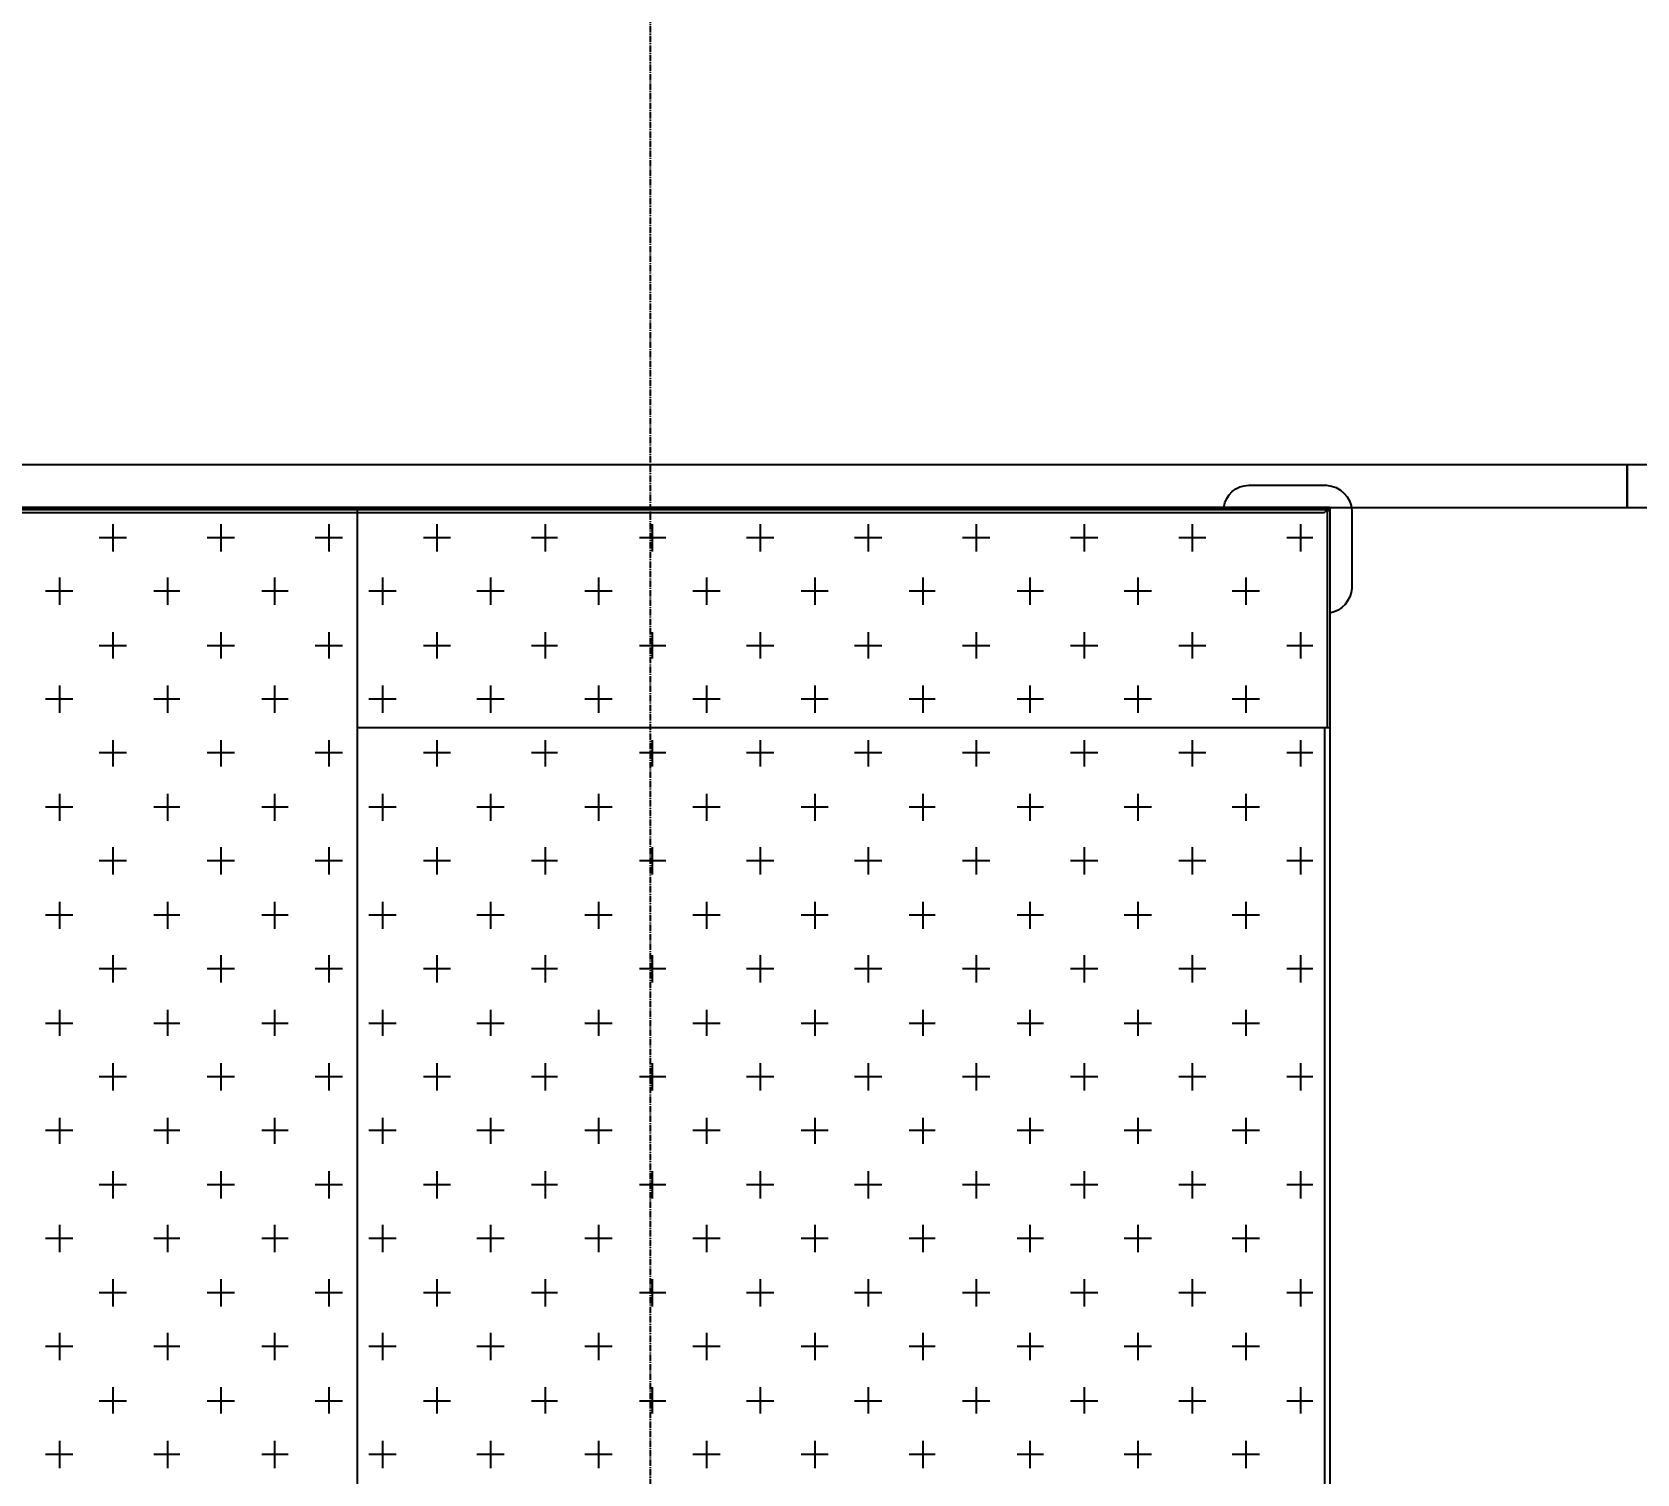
# Model space of a CAD drawing. Header units: millimetres. Extents: x -62354 to 129108, y -71259 to 35407.
# Drawn here: x 16138 to 18027, y -4239 to -2542 of the extents above; entities that cross this region are included whole.
import ezdxf

# ---------------------------------------------------------------- set-up
doc = ezdxf.new("R2010")
doc.units = ezdxf.units.MM
doc.header["$MEASUREMENT"] = 0
doc.linetypes.add('1st FL Layout xrf$0$CENTER2', pattern=[1.125, 0.75, -0.125, 0.125, -0.125])
doc.layers.add('1st FL Layout xrf$0$CR-Machine', color=7, linetype='Continuous', transparency=0.5)
doc.layers.add('1st FL Layout xrf$0$G-Grid Line', color=253, linetype='1st FL Layout xrf$0$CENTER2', transparency=0.5)
doc.layers.add('1st FL Layout xrf$0$CR-Mirror  Window', color=11, linetype='Continuous')
doc.layers.add('1st FL Layout xrf$0$CR-Sandwich Panel', color=3, linetype='Continuous')
doc.styles.add('1st FL Layout xrf$0$TEXT', font='cordia2.shx')

# ---------------------------------------------------------------- blocks, each defined once
blk = doc.blocks.new('1st FL Layout xrf$0$M6')
for p, q in [((-9198.0077, 1894.6927), (-9203.5077, 1894.6927)), ((-9199.1524, 1894.6927), (-9199.1524, 1892.0329))]:
    blk.add_line(p, q)
blk.add_lwpolyline([(-9198.1324, 1894.6927, -0.37443), (-9198.1028, 1894.7187), (-9198.0114, 1894.7187, -0.380199), (-9197.9818, 1894.689), (-9197.9818, 1894.5976, -0.336876), (-9198.0077, 1894.568)], format="xyb")
for points in [[(-9203.5052, 1894.6903), (-9198.0114, 1894.6903)], [(-9203.5015, 1894.6866), (-9198.0139, 1894.6866)], [(-9198.0102, 1894.6903), (-9198.0139, 1894.6866)], [(-9198.0114, 1894.6903), (-9198.0126, 1894.689), (-9198.0126, 1894.6878)], [(-9198.0126, 1894.689), (-9198.0114, 1894.689)], [(-9198.0114, 1894.6903), (-9198.0114, 1894.6927)], [(-9198.0114, 1894.689), (-9198.0114, 1894.6878)], [(-9198.0077, 1894.6927), (-9198.0077, 1891.9934), (-9198.0102, 1891.9934)], [(-9198.0102, 1894.6903), (-9198.0089, 1894.6915), (-9198.0077, 1894.6927)], [(-9198.0102, 1894.4334), (-9198.0102, 1894.689), (-9198.0077, 1894.689)], [(-9199.1524, 1894.4334), (-9198.0077, 1894.4334)], [(-9198.0139, 1894.4334), (-9198.0139, 1892.0319)]]:
    blk.add_lwpolyline(points)
at = {"color": 253}
for points in [[(-9199.4401, 1894.673), (-9199.4401, 1894.6409)], [(-9199.3129, 1894.673), (-9199.3129, 1894.6409)], [(-9199.1857, 1894.673), (-9199.1857, 1894.6409)], [(-9199.0586, 1894.673), (-9199.0586, 1894.6409)], [(-9198.9314, 1894.673), (-9198.9314, 1894.6409)], [(-9198.8054, 1894.673), (-9198.8054, 1894.6409)], [(-9198.6782, 1894.673), (-9198.6782, 1894.6409)], [(-9198.551, 1894.673), (-9198.551, 1894.6409)], [(-9198.4239, 1894.673), (-9198.4239, 1894.6409)], [(-9198.2967, 1894.673), (-9198.2967, 1894.6409)], [(-9198.1695, 1894.673), (-9198.1695, 1894.6409)], [(-9198.0423, 1894.673), (-9198.0423, 1894.6409)], [(-9199.4241, 1894.6569), (-9199.4562, 1894.6569)], [(-9199.2969, 1894.6569), (-9199.329, 1894.6569)], [(-9199.1697, 1894.6569), (-9199.2018, 1894.6569)], [(-9199.0425, 1894.6569), (-9199.0746, 1894.6569)], [(-9198.9166, 1894.6569), (-9198.9474, 1894.6569)], [(-9198.7894, 1894.6569), (-9198.8202, 1894.6569)], [(-9198.6622, 1894.6569), (-9198.6943, 1894.6569)], [(-9198.535, 1894.6569), (-9198.5671, 1894.6569)], [(-9198.4078, 1894.6569), (-9198.4399, 1894.6569)], [(-9198.2806, 1894.6569), (-9198.3127, 1894.6569)], [(-9198.1534, 1894.6569), (-9198.1855, 1894.6569)], [(-9198.0275, 1894.6569), (-9198.0583, 1894.6569)], [(-9199.5031, 1894.61), (-9199.5031, 1894.5779)], [(-9199.3759, 1894.61), (-9199.3759, 1894.5779)], [(-9199.25, 1894.61), (-9199.25, 1894.5779)], [(-9199.1228, 1894.61), (-9199.1228, 1894.5779)], [(-9198.9956, 1894.61), (-9198.9956, 1894.5779)], [(-9198.8684, 1894.61), (-9198.8684, 1894.5779)], [(-9198.7412, 1894.61), (-9198.7412, 1894.5779)], [(-9198.614, 1894.61), (-9198.614, 1894.5779)], [(-9198.4868, 1894.61), (-9198.4868, 1894.5779)], [(-9198.3609, 1894.61), (-9198.3609, 1894.5779)], [(-9198.2337, 1894.61), (-9198.2337, 1894.5779)], [(-9198.1065, 1894.61), (-9198.1065, 1894.5779)], [(-9199.4871, 1894.5939), (-9199.5192, 1894.5939)], [(-9199.3611, 1894.5939), (-9199.392, 1894.5939)], [(-9199.2339, 1894.5939), (-9199.2648, 1894.5939)], [(-9199.1067, 1894.5939), (-9199.1388, 1894.5939)], [(-9198.9795, 1894.5939), (-9199.0116, 1894.5939)], [(-9198.8523, 1894.5939), (-9198.8844, 1894.5939)], [(-9198.7252, 1894.5939), (-9198.7573, 1894.5939)], [(-9198.598, 1894.5939), (-9198.6301, 1894.5939)], [(-9198.472, 1894.5939), (-9198.5029, 1894.5939)], [(-9198.3448, 1894.5939), (-9198.3757, 1894.5939)], [(-9198.2176, 1894.5939), (-9198.2497, 1894.5939)], [(-9198.0904, 1894.5939), (-9198.1225, 1894.5939)], [(-9199.4401, 1894.5458), (-9199.4401, 1894.5149)], [(-9199.3129, 1894.5458), (-9199.3129, 1894.5149)], [(-9199.1857, 1894.5458), (-9199.1857, 1894.5149)], [(-9199.0586, 1894.5458), (-9199.0586, 1894.5149)], [(-9198.9314, 1894.5458), (-9198.9314, 1894.5149)], [(-9198.8054, 1894.5458), (-9198.8054, 1894.5149)], [(-9198.6782, 1894.5458), (-9198.6782, 1894.5149)], [(-9198.551, 1894.5458), (-9198.551, 1894.5149)], [(-9198.4239, 1894.5458), (-9198.4239, 1894.5149)], [(-9198.2967, 1894.5458), (-9198.2967, 1894.5149)], [(-9198.1695, 1894.5458), (-9198.1695, 1894.5149)], [(-9198.0423, 1894.5458), (-9198.0423, 1894.5149)], [(-9199.4241, 1894.5297), (-9199.4562, 1894.5297)], [(-9199.2969, 1894.5297), (-9199.329, 1894.5297)], [(-9199.1697, 1894.5297), (-9199.2018, 1894.5297)], [(-9199.0425, 1894.5297), (-9199.0746, 1894.5297)], [(-9198.9166, 1894.5297), (-9198.9474, 1894.5297)], [(-9198.7894, 1894.5297), (-9198.8202, 1894.5297)], [(-9198.6622, 1894.5297), (-9198.6943, 1894.5297)], [(-9198.535, 1894.5297), (-9198.5671, 1894.5297)], [(-9198.4078, 1894.5297), (-9198.4399, 1894.5297)], [(-9198.2806, 1894.5297), (-9198.3127, 1894.5297)], [(-9198.1534, 1894.5297), (-9198.1855, 1894.5297)], [(-9198.0275, 1894.5297), (-9198.0583, 1894.5297)], [(-9199.5031, 1894.4828), (-9199.5031, 1894.4507)], [(-9199.3759, 1894.4828), (-9199.3759, 1894.4507)], [(-9199.25, 1894.4828), (-9199.25, 1894.4507)], [(-9199.1228, 1894.4828), (-9199.1228, 1894.4507)], [(-9198.9956, 1894.4828), (-9198.9956, 1894.4507)], [(-9198.8684, 1894.4828), (-9198.8684, 1894.4507)], [(-9198.7412, 1894.4828), (-9198.7412, 1894.4507)], [(-9198.614, 1894.4828), (-9198.614, 1894.4507)], [(-9198.4868, 1894.4828), (-9198.4868, 1894.4507)], [(-9198.3609, 1894.4828), (-9198.3609, 1894.4507)], [(-9198.2337, 1894.4828), (-9198.2337, 1894.4507)], [(-9198.1065, 1894.4828), (-9198.1065, 1894.4507)], [(-9199.4871, 1894.4668), (-9199.5192, 1894.4668)], [(-9199.3611, 1894.4668), (-9199.392, 1894.4668)], [(-9199.2339, 1894.4668), (-9199.2648, 1894.4668)], [(-9199.1067, 1894.4668), (-9199.1388, 1894.4668)], [(-9198.9795, 1894.4668), (-9199.0116, 1894.4668)], [(-9198.8523, 1894.4668), (-9198.8844, 1894.4668)], [(-9198.7252, 1894.4668), (-9198.7573, 1894.4668)], [(-9198.598, 1894.4668), (-9198.6301, 1894.4668)], [(-9198.472, 1894.4668), (-9198.5029, 1894.4668)], [(-9198.3448, 1894.4668), (-9198.3757, 1894.4668)], [(-9198.2176, 1894.4668), (-9198.2497, 1894.4668)], [(-9198.0904, 1894.4668), (-9198.1225, 1894.4668)], [(-9199.4401, 1894.4186), (-9199.4401, 1894.3877)], [(-9199.3129, 1894.4186), (-9199.3129, 1894.3877)], [(-9199.1857, 1894.4186), (-9199.1857, 1894.3877)], [(-9199.0586, 1894.4186), (-9199.0586, 1894.3877)], [(-9198.9314, 1894.4186), (-9198.9314, 1894.3877)], [(-9198.8054, 1894.4186), (-9198.8054, 1894.3877)], [(-9198.6782, 1894.4186), (-9198.6782, 1894.3877)], [(-9198.551, 1894.4186), (-9198.551, 1894.3877)], [(-9198.4239, 1894.4186), (-9198.4239, 1894.3877)], [(-9198.2967, 1894.4186), (-9198.2967, 1894.3877)], [(-9198.1695, 1894.4186), (-9198.1695, 1894.3877)], [(-9198.0423, 1894.4186), (-9198.0423, 1894.3877)], [(-9199.4241, 1894.4038), (-9199.4562, 1894.4038)], [(-9199.2969, 1894.4038), (-9199.329, 1894.4038)], [(-9199.1697, 1894.4038), (-9199.2018, 1894.4038)], [(-9199.0425, 1894.4038), (-9199.0746, 1894.4038)], [(-9198.9166, 1894.4038), (-9198.9474, 1894.4038)], [(-9198.7894, 1894.4038), (-9198.8202, 1894.4038)], [(-9198.6622, 1894.4038), (-9198.6943, 1894.4038)], [(-9198.535, 1894.4038), (-9198.5671, 1894.4038)], [(-9198.4078, 1894.4038), (-9198.4399, 1894.4038)], [(-9198.2806, 1894.4038), (-9198.3127, 1894.4038)], [(-9198.1534, 1894.4038), (-9198.1855, 1894.4038)], [(-9198.0275, 1894.4038), (-9198.0583, 1894.4038)], [(-9199.5031, 1894.3556), (-9199.5031, 1894.3235)], [(-9199.3759, 1894.3556), (-9199.3759, 1894.3235)], [(-9199.25, 1894.3556), (-9199.25, 1894.3235)], [(-9199.1228, 1894.3556), (-9199.1228, 1894.3235)], [(-9198.9956, 1894.3556), (-9198.9956, 1894.3235)], [(-9198.8684, 1894.3556), (-9198.8684, 1894.3235)], [(-9198.7412, 1894.3556), (-9198.7412, 1894.3235)], [(-9198.614, 1894.3556), (-9198.614, 1894.3235)], [(-9198.4868, 1894.3556), (-9198.4868, 1894.3235)], [(-9198.3609, 1894.3556), (-9198.3609, 1894.3235)], [(-9198.2337, 1894.3556), (-9198.2337, 1894.3235)], [(-9198.1065, 1894.3556), (-9198.1065, 1894.3235)], [(-9199.4871, 1894.3396), (-9199.5192, 1894.3396)], [(-9199.3611, 1894.3396), (-9199.392, 1894.3396)], [(-9199.2339, 1894.3396), (-9199.2648, 1894.3396)], [(-9199.1067, 1894.3396), (-9199.1388, 1894.3396)], [(-9198.9795, 1894.3396), (-9199.0116, 1894.3396)], [(-9198.8523, 1894.3396), (-9198.8844, 1894.3396)], [(-9198.7252, 1894.3396), (-9198.7573, 1894.3396)], [(-9198.598, 1894.3396), (-9198.6301, 1894.3396)], [(-9198.472, 1894.3396), (-9198.5029, 1894.3396)], [(-9198.3448, 1894.3396), (-9198.3757, 1894.3396)], [(-9198.2176, 1894.3396), (-9198.2497, 1894.3396)], [(-9198.0904, 1894.3396), (-9198.1225, 1894.3396)], [(-9199.4401, 1894.2926), (-9199.4401, 1894.2605)], [(-9199.3129, 1894.2926), (-9199.3129, 1894.2605)], [(-9199.1857, 1894.2926), (-9199.1857, 1894.2605)], [(-9199.0586, 1894.2926), (-9199.0586, 1894.2605)], [(-9198.9314, 1894.2926), (-9198.9314, 1894.2605)], [(-9198.8054, 1894.2926), (-9198.8054, 1894.2605)], [(-9198.6782, 1894.2926), (-9198.6782, 1894.2605)], [(-9198.551, 1894.2926), (-9198.551, 1894.2605)], [(-9198.4239, 1894.2926), (-9198.4239, 1894.2605)], [(-9198.2967, 1894.2926), (-9198.2967, 1894.2605)], [(-9198.1695, 1894.2926), (-9198.1695, 1894.2605)], [(-9198.0423, 1894.2926), (-9198.0423, 1894.2605)], [(-9199.4241, 1894.2766), (-9199.4562, 1894.2766)], [(-9199.2969, 1894.2766), (-9199.329, 1894.2766)], [(-9199.1697, 1894.2766), (-9199.2018, 1894.2766)], [(-9199.0425, 1894.2766), (-9199.0746, 1894.2766)], [(-9198.9166, 1894.2766), (-9198.9474, 1894.2766)], [(-9198.7894, 1894.2766), (-9198.8202, 1894.2766)], [(-9198.6622, 1894.2766), (-9198.6943, 1894.2766)], [(-9198.535, 1894.2766), (-9198.5671, 1894.2766)], [(-9198.4078, 1894.2766), (-9198.4399, 1894.2766)], [(-9198.2806, 1894.2766), (-9198.3127, 1894.2766)], [(-9198.1534, 1894.2766), (-9198.1855, 1894.2766)], [(-9198.0275, 1894.2766), (-9198.0583, 1894.2766)], [(-9199.5031, 1894.2284), (-9199.5031, 1894.1963)], [(-9199.3759, 1894.2284), (-9199.3759, 1894.1963)], [(-9199.25, 1894.2284), (-9199.25, 1894.1963)], [(-9199.1228, 1894.2284), (-9199.1228, 1894.1963)], [(-9198.9956, 1894.2284), (-9198.9956, 1894.1963)], [(-9198.8684, 1894.2284), (-9198.8684, 1894.1963)], [(-9198.7412, 1894.2284), (-9198.7412, 1894.1963)], [(-9198.614, 1894.2284), (-9198.614, 1894.1963)], [(-9198.4868, 1894.2284), (-9198.4868, 1894.1963)], [(-9198.3609, 1894.2284), (-9198.3609, 1894.1963)], [(-9198.2337, 1894.2284), (-9198.2337, 1894.1963)], [(-9198.1065, 1894.2284), (-9198.1065, 1894.1963)], [(-9199.4871, 1894.2124), (-9199.5192, 1894.2124)], [(-9199.3611, 1894.2124), (-9199.392, 1894.2124)], [(-9199.2339, 1894.2124), (-9199.2648, 1894.2124)], [(-9199.1067, 1894.2124), (-9199.1388, 1894.2124)], [(-9198.9795, 1894.2124), (-9199.0116, 1894.2124)], [(-9198.8523, 1894.2124), (-9198.8844, 1894.2124)], [(-9198.7252, 1894.2124), (-9198.7573, 1894.2124)], [(-9198.598, 1894.2124), (-9198.6301, 1894.2124)], [(-9198.472, 1894.2124), (-9198.5029, 1894.2124)], [(-9198.3448, 1894.2124), (-9198.3757, 1894.2124)], [(-9198.2176, 1894.2124), (-9198.2497, 1894.2124)], [(-9198.0904, 1894.2124), (-9198.1225, 1894.2124)], [(-9199.4241, 1894.1494), (-9199.4562, 1894.1494)], [(-9199.4401, 1894.1655), (-9199.4401, 1894.1333)], [(-9199.2969, 1894.1494), (-9199.329, 1894.1494)], [(-9199.3129, 1894.1655), (-9199.3129, 1894.1333)], [(-9199.1697, 1894.1494), (-9199.2018, 1894.1494)], [(-9199.1857, 1894.1655), (-9199.1857, 1894.1333)], [(-9199.0425, 1894.1494), (-9199.0746, 1894.1494)], [(-9199.0586, 1894.1655), (-9199.0586, 1894.1333)], [(-9198.9166, 1894.1494), (-9198.9474, 1894.1494)], [(-9198.9314, 1894.1655), (-9198.9314, 1894.1333)], [(-9198.7894, 1894.1494), (-9198.8202, 1894.1494)], [(-9198.8054, 1894.1655), (-9198.8054, 1894.1333)], [(-9198.6622, 1894.1494), (-9198.6943, 1894.1494)], [(-9198.6782, 1894.1655), (-9198.6782, 1894.1333)], [(-9198.535, 1894.1494), (-9198.5671, 1894.1494)], [(-9198.551, 1894.1655), (-9198.551, 1894.1333)], [(-9198.4078, 1894.1494), (-9198.4399, 1894.1494)], [(-9198.4239, 1894.1655), (-9198.4239, 1894.1333)], [(-9198.2806, 1894.1494), (-9198.3127, 1894.1494)], [(-9198.2967, 1894.1655), (-9198.2967, 1894.1333)], [(-9198.1534, 1894.1494), (-9198.1855, 1894.1494)], [(-9198.1695, 1894.1655), (-9198.1695, 1894.1333)], [(-9198.0275, 1894.1494), (-9198.0583, 1894.1494)], [(-9198.0423, 1894.1655), (-9198.0423, 1894.1333)], [(-9199.5031, 1894.1012), (-9199.5031, 1894.0704)], [(-9199.3759, 1894.1012), (-9199.3759, 1894.0704)], [(-9199.25, 1894.1012), (-9199.25, 1894.0704)], [(-9199.1228, 1894.1012), (-9199.1228, 1894.0704)], [(-9198.9956, 1894.1012), (-9198.9956, 1894.0704)], [(-9198.8684, 1894.1012), (-9198.8684, 1894.0704)], [(-9198.7412, 1894.1012), (-9198.7412, 1894.0704)], [(-9198.614, 1894.1012), (-9198.614, 1894.0704)], [(-9198.4868, 1894.1012), (-9198.4868, 1894.0704)], [(-9198.3609, 1894.1012), (-9198.3609, 1894.0704)], [(-9198.2337, 1894.1012), (-9198.2337, 1894.0704)], [(-9198.1065, 1894.1012), (-9198.1065, 1894.0704)], [(-9199.4871, 1894.0852), (-9199.5192, 1894.0852)], [(-9199.3611, 1894.0852), (-9199.392, 1894.0852)], [(-9199.2339, 1894.0852), (-9199.2648, 1894.0852)], [(-9199.1067, 1894.0852), (-9199.1388, 1894.0852)], [(-9198.9795, 1894.0852), (-9199.0116, 1894.0852)], [(-9198.8523, 1894.0852), (-9198.8844, 1894.0852)], [(-9198.7252, 1894.0852), (-9198.7573, 1894.0852)], [(-9198.598, 1894.0852), (-9198.6301, 1894.0852)], [(-9198.472, 1894.0852), (-9198.5029, 1894.0852)], [(-9198.3448, 1894.0852), (-9198.3757, 1894.0852)], [(-9198.2176, 1894.0852), (-9198.2497, 1894.0852)], [(-9198.0904, 1894.0852), (-9198.1225, 1894.0852)], [(-9199.4401, 1894.0383), (-9199.4401, 1894.0062)], [(-9199.3129, 1894.0383), (-9199.3129, 1894.0062)], [(-9199.1857, 1894.0383), (-9199.1857, 1894.0062)], [(-9199.0586, 1894.0383), (-9199.0586, 1894.0062)], [(-9198.9314, 1894.0383), (-9198.9314, 1894.0062)], [(-9198.8054, 1894.0383), (-9198.8054, 1894.0062)], [(-9198.6782, 1894.0383), (-9198.6782, 1894.0062)], [(-9198.551, 1894.0383), (-9198.551, 1894.0062)], [(-9198.4239, 1894.0383), (-9198.4239, 1894.0062)], [(-9198.2967, 1894.0383), (-9198.2967, 1894.0062)], [(-9198.1695, 1894.0383), (-9198.1695, 1894.0062)], [(-9198.0423, 1894.0383), (-9198.0423, 1894.0062)], [(-9199.4241, 1894.0222), (-9199.4562, 1894.0222)], [(-9199.2969, 1894.0222), (-9199.329, 1894.0222)], [(-9199.1697, 1894.0222), (-9199.2018, 1894.0222)], [(-9199.0425, 1894.0222), (-9199.0746, 1894.0222)], [(-9198.9166, 1894.0222), (-9198.9474, 1894.0222)], [(-9198.7894, 1894.0222), (-9198.8202, 1894.0222)], [(-9198.6622, 1894.0222), (-9198.6943, 1894.0222)], [(-9198.535, 1894.0222), (-9198.5671, 1894.0222)], [(-9198.4078, 1894.0222), (-9198.4399, 1894.0222)], [(-9198.2806, 1894.0222), (-9198.3127, 1894.0222)], [(-9198.1534, 1894.0222), (-9198.1855, 1894.0222)], [(-9198.0275, 1894.0222), (-9198.0583, 1894.0222)], [(-9199.4871, 1893.9592), (-9199.5192, 1893.9592)], [(-9199.5031, 1893.9741), (-9199.5031, 1893.9432)], [(-9199.3611, 1893.9592), (-9199.392, 1893.9592)], [(-9199.3759, 1893.9741), (-9199.3759, 1893.9432)], [(-9199.2339, 1893.9592), (-9199.2648, 1893.9592)], [(-9199.25, 1893.9741), (-9199.25, 1893.9432)], [(-9199.1067, 1893.9592), (-9199.1388, 1893.9592)], [(-9199.1228, 1893.9741), (-9199.1228, 1893.9432)], [(-9198.9795, 1893.9592), (-9199.0116, 1893.9592)], [(-9198.9956, 1893.9741), (-9198.9956, 1893.9432)], [(-9198.8523, 1893.9592), (-9198.8844, 1893.9592)], [(-9198.8684, 1893.9741), (-9198.8684, 1893.9432)], [(-9198.7252, 1893.9592), (-9198.7573, 1893.9592)], [(-9198.7412, 1893.9741), (-9198.7412, 1893.9432)], [(-9198.598, 1893.9592), (-9198.6301, 1893.9592)], [(-9198.614, 1893.9741), (-9198.614, 1893.9432)], [(-9198.472, 1893.9592), (-9198.5029, 1893.9592)], [(-9198.4868, 1893.9741), (-9198.4868, 1893.9432)], [(-9198.3448, 1893.9592), (-9198.3757, 1893.9592)], [(-9198.3609, 1893.9741), (-9198.3609, 1893.9432)], [(-9198.2176, 1893.9592), (-9198.2497, 1893.9592)], [(-9198.2337, 1893.9741), (-9198.2337, 1893.9432)], [(-9198.0904, 1893.9592), (-9198.1225, 1893.9592)], [(-9198.1065, 1893.9741), (-9198.1065, 1893.9432)], [(-9199.4401, 1893.9111), (-9199.4401, 1893.879)], [(-9199.3129, 1893.9111), (-9199.3129, 1893.879)], [(-9199.1857, 1893.9111), (-9199.1857, 1893.879)], [(-9199.0586, 1893.9111), (-9199.0586, 1893.879)], [(-9198.9314, 1893.9111), (-9198.9314, 1893.879)], [(-9198.8054, 1893.9111), (-9198.8054, 1893.879)], [(-9198.6782, 1893.9111), (-9198.6782, 1893.879)], [(-9198.551, 1893.9111), (-9198.551, 1893.879)], [(-9198.4239, 1893.9111), (-9198.4239, 1893.879)], [(-9198.2967, 1893.9111), (-9198.2967, 1893.879)], [(-9198.1695, 1893.9111), (-9198.1695, 1893.879)], [(-9198.0423, 1893.9111), (-9198.0423, 1893.879)], [(-9199.4241, 1893.895), (-9199.4562, 1893.895)], [(-9199.2969, 1893.895), (-9199.329, 1893.895)], [(-9199.1697, 1893.895), (-9199.2018, 1893.895)], [(-9199.0425, 1893.895), (-9199.0746, 1893.895)], [(-9198.9166, 1893.895), (-9198.9474, 1893.895)], [(-9198.7894, 1893.895), (-9198.8202, 1893.895)], [(-9198.6622, 1893.895), (-9198.6943, 1893.895)], [(-9198.535, 1893.895), (-9198.5671, 1893.895)], [(-9198.4078, 1893.895), (-9198.4399, 1893.895)], [(-9198.2806, 1893.895), (-9198.3127, 1893.895)], [(-9198.1534, 1893.895), (-9198.1855, 1893.895)], [(-9198.0275, 1893.895), (-9198.0583, 1893.895)], [(-9199.5031, 1893.8481), (-9199.5031, 1893.816)], [(-9199.3759, 1893.8481), (-9199.3759, 1893.816)], [(-9199.25, 1893.8481), (-9199.25, 1893.816)], [(-9199.1228, 1893.8481), (-9199.1228, 1893.816)], [(-9198.9956, 1893.8481), (-9198.9956, 1893.816)], [(-9198.8684, 1893.8481), (-9198.8684, 1893.816)], [(-9198.7412, 1893.8481), (-9198.7412, 1893.816)], [(-9198.614, 1893.8481), (-9198.614, 1893.816)], [(-9198.4868, 1893.8481), (-9198.4868, 1893.816)], [(-9198.3609, 1893.8481), (-9198.3609, 1893.816)], [(-9198.2337, 1893.8481), (-9198.2337, 1893.816)], [(-9198.1065, 1893.8481), (-9198.1065, 1893.816)], [(-9199.4871, 1893.832), (-9199.5192, 1893.832)], [(-9199.3611, 1893.832), (-9199.392, 1893.832)], [(-9199.2339, 1893.832), (-9199.2648, 1893.832)], [(-9199.1067, 1893.832), (-9199.1388, 1893.832)], [(-9198.9795, 1893.832), (-9199.0116, 1893.832)], [(-9198.8523, 1893.832), (-9198.8844, 1893.832)], [(-9198.7252, 1893.832), (-9198.7573, 1893.832)], [(-9198.598, 1893.832), (-9198.6301, 1893.832)], [(-9198.472, 1893.832), (-9198.5029, 1893.832)], [(-9198.3448, 1893.832), (-9198.3757, 1893.832)], [(-9198.2176, 1893.832), (-9198.2497, 1893.832)], [(-9198.0904, 1893.832), (-9198.1225, 1893.832)], [(-9199.4401, 1893.7839), (-9199.4401, 1893.7518)], [(-9199.3129, 1893.7839), (-9199.3129, 1893.7518)], [(-9199.1857, 1893.7839), (-9199.1857, 1893.7518)], [(-9199.0586, 1893.7839), (-9199.0586, 1893.7518)], [(-9198.9314, 1893.7839), (-9198.9314, 1893.7518)], [(-9198.8054, 1893.7839), (-9198.8054, 1893.7518)], [(-9198.6782, 1893.7839), (-9198.6782, 1893.7518)], [(-9198.551, 1893.7839), (-9198.551, 1893.7518)], [(-9198.4239, 1893.7839), (-9198.4239, 1893.7518)], [(-9198.2967, 1893.7839), (-9198.2967, 1893.7518)], [(-9198.1695, 1893.7839), (-9198.1695, 1893.7518)], [(-9198.0423, 1893.7839), (-9198.0423, 1893.7518)], [(-9199.4241, 1893.7678), (-9199.4562, 1893.7678)], [(-9199.2969, 1893.7678), (-9199.329, 1893.7678)], [(-9199.1697, 1893.7678), (-9199.2018, 1893.7678)], [(-9199.0425, 1893.7678), (-9199.0746, 1893.7678)], [(-9198.9166, 1893.7678), (-9198.9474, 1893.7678)], [(-9198.7894, 1893.7678), (-9198.8202, 1893.7678)], [(-9198.6622, 1893.7678), (-9198.6943, 1893.7678)], [(-9198.535, 1893.7678), (-9198.5671, 1893.7678)], [(-9198.4078, 1893.7678), (-9198.4399, 1893.7678)], [(-9198.2806, 1893.7678), (-9198.3127, 1893.7678)], [(-9198.1534, 1893.7678), (-9198.1855, 1893.7678)], [(-9198.0275, 1893.7678), (-9198.0583, 1893.7678)], [(-9199.5031, 1893.7209), (-9199.5031, 1893.6888)], [(-9199.3759, 1893.7209), (-9199.3759, 1893.6888)], [(-9199.25, 1893.7209), (-9199.25, 1893.6888)], [(-9199.1228, 1893.7209), (-9199.1228, 1893.6888)], [(-9198.9956, 1893.7209), (-9198.9956, 1893.6888)], [(-9198.8684, 1893.7209), (-9198.8684, 1893.6888)], [(-9198.7412, 1893.7209), (-9198.7412, 1893.6888)], [(-9198.614, 1893.7209), (-9198.614, 1893.6888)], [(-9198.4868, 1893.7209), (-9198.4868, 1893.6888)], [(-9198.3609, 1893.7209), (-9198.3609, 1893.6888)], [(-9198.2337, 1893.7209), (-9198.2337, 1893.6888)], [(-9198.1065, 1893.7209), (-9198.1065, 1893.6888)], [(-9199.4871, 1893.7049), (-9199.5192, 1893.7049)], [(-9199.3611, 1893.7049), (-9199.392, 1893.7049)], [(-9199.2339, 1893.7049), (-9199.2648, 1893.7049)], [(-9199.1067, 1893.7049), (-9199.1388, 1893.7049)], [(-9198.9795, 1893.7049), (-9199.0116, 1893.7049)], [(-9198.8523, 1893.7049), (-9198.8844, 1893.7049)], [(-9198.7252, 1893.7049), (-9198.7573, 1893.7049)], [(-9198.598, 1893.7049), (-9198.6301, 1893.7049)], [(-9198.472, 1893.7049), (-9198.5029, 1893.7049)], [(-9198.3448, 1893.7049), (-9198.3757, 1893.7049)], [(-9198.2176, 1893.7049), (-9198.2497, 1893.7049)], [(-9198.0904, 1893.7049), (-9198.1225, 1893.7049)], [(-9199.4401, 1893.6567), (-9199.4401, 1893.6258)], [(-9199.3129, 1893.6567), (-9199.3129, 1893.6258)], [(-9199.1857, 1893.6567), (-9199.1857, 1893.6258)], [(-9199.0586, 1893.6567), (-9199.0586, 1893.6258)], [(-9198.9314, 1893.6567), (-9198.9314, 1893.6258)], [(-9198.8054, 1893.6567), (-9198.8054, 1893.6258)], [(-9198.6782, 1893.6567), (-9198.6782, 1893.6258)], [(-9198.551, 1893.6567), (-9198.551, 1893.6258)], [(-9198.4239, 1893.6567), (-9198.4239, 1893.6258)], [(-9198.2967, 1893.6567), (-9198.2967, 1893.6258)], [(-9198.1695, 1893.6567), (-9198.1695, 1893.6258)], [(-9198.0423, 1893.6567), (-9198.0423, 1893.6258)], [(-9199.4241, 1893.6406), (-9199.4562, 1893.6406)], [(-9199.2969, 1893.6406), (-9199.329, 1893.6406)], [(-9199.1697, 1893.6406), (-9199.2018, 1893.6406)], [(-9199.0425, 1893.6406), (-9199.0746, 1893.6406)], [(-9198.9166, 1893.6406), (-9198.9474, 1893.6406)], [(-9198.7894, 1893.6406), (-9198.8202, 1893.6406)], [(-9198.6622, 1893.6406), (-9198.6943, 1893.6406)], [(-9198.535, 1893.6406), (-9198.5671, 1893.6406)], [(-9198.4078, 1893.6406), (-9198.4399, 1893.6406)], [(-9198.2806, 1893.6406), (-9198.3127, 1893.6406)], [(-9198.1534, 1893.6406), (-9198.1855, 1893.6406)], [(-9198.0275, 1893.6406), (-9198.0583, 1893.6406)], [(-9199.5031, 1893.5937), (-9199.5031, 1893.5616)], [(-9199.3759, 1893.5937), (-9199.3759, 1893.5616)], [(-9199.25, 1893.5937), (-9199.25, 1893.5616)], [(-9199.1228, 1893.5937), (-9199.1228, 1893.5616)], [(-9198.9956, 1893.5937), (-9198.9956, 1893.5616)], [(-9198.8684, 1893.5937), (-9198.8684, 1893.5616)], [(-9198.7412, 1893.5937), (-9198.7412, 1893.5616)], [(-9198.614, 1893.5937), (-9198.614, 1893.5616)], [(-9198.4868, 1893.5937), (-9198.4868, 1893.5616)], [(-9198.3609, 1893.5937), (-9198.3609, 1893.5616)], [(-9198.2337, 1893.5937), (-9198.2337, 1893.5616)], [(-9198.1065, 1893.5937), (-9198.1065, 1893.5616)], [(-9199.4871, 1893.5777), (-9199.5192, 1893.5777)], [(-9199.3611, 1893.5777), (-9199.392, 1893.5777)], [(-9199.2339, 1893.5777), (-9199.2648, 1893.5777)], [(-9199.1067, 1893.5777), (-9199.1388, 1893.5777)], [(-9198.9795, 1893.5777), (-9199.0116, 1893.5777)], [(-9198.8523, 1893.5777), (-9198.8844, 1893.5777)], [(-9198.7252, 1893.5777), (-9198.7573, 1893.5777)], [(-9198.598, 1893.5777), (-9198.6301, 1893.5777)], [(-9198.472, 1893.5777), (-9198.5029, 1893.5777)], [(-9198.3448, 1893.5777), (-9198.3757, 1893.5777)], [(-9198.2176, 1893.5777), (-9198.2497, 1893.5777)], [(-9198.0904, 1893.5777), (-9198.1225, 1893.5777)]]:
    blk.add_lwpolyline(points, dxfattribs=at)
blk = doc.blocks.new('*U314')
blk.add_lwpolyline([(-46426.2, 12752.3), (-40606.3, 12752.3), (-40606.3, 12802.3), (-46426.2, 12802.3)], close=True)
blk = doc.blocks.new('1st FL Layout xrf$0$W1500')
at = {"ltscale": 0.5}
blk.add_lwpolyline([(-34153.8, 14300.9), (-34236, 14443.2), (-34400.4, 14443.2), (-34482.5, 14300.9), (-34400.4, 14158.6), (-34236, 14158.6)], close=True, dxfattribs=at)
blk.add_lwpolyline([(-35068.2, 13986.5), (-33568.2, 13986.5), (-33568.2, 14036.5), (-35068.2, 14036.5)], close=True)
at = {"style": '1st FL Layout xrf$0$TEXT'}
blk.add_text('W3', height=125, dxfattribs=at).set_placement((-34419.5, 14231.3))
blk = doc.blocks.new('1st FL Layout xrf')
at = {"layer": '1st FL Layout xrf$0$G-Grid Line', "ltscale": 10}
blk.add_line((16865.1, 33307.4), (16865.1, -20796.5), dxfattribs=at)
at = {"layer": '1st FL Layout xrf$0$CR-Machine', "xscale": 1000, "yscale": 1000, "zscale": 1000}
blk.add_blockref('1st FL Layout xrf$0$M6', (9215672.8, -1897794.2), dxfattribs=at)
at = {"layer": '1st FL Layout xrf$0$CR-Mirror  Window'}
blk.add_blockref('1st FL Layout xrf$0$W1500', (53083.3, -17088.1), dxfattribs=at)
at = {"layer": '1st FL Layout xrf$0$CR-Sandwich Panel'}
blk.add_blockref('*U314', (58621.4, -15853.8), dxfattribs=at)

msp = doc.modelspace()

# ---------------------------------------------------------------- block references
msp.add_blockref('1st FL Layout xrf', (0, 0))

doc.saveas('drawing.dxf')
